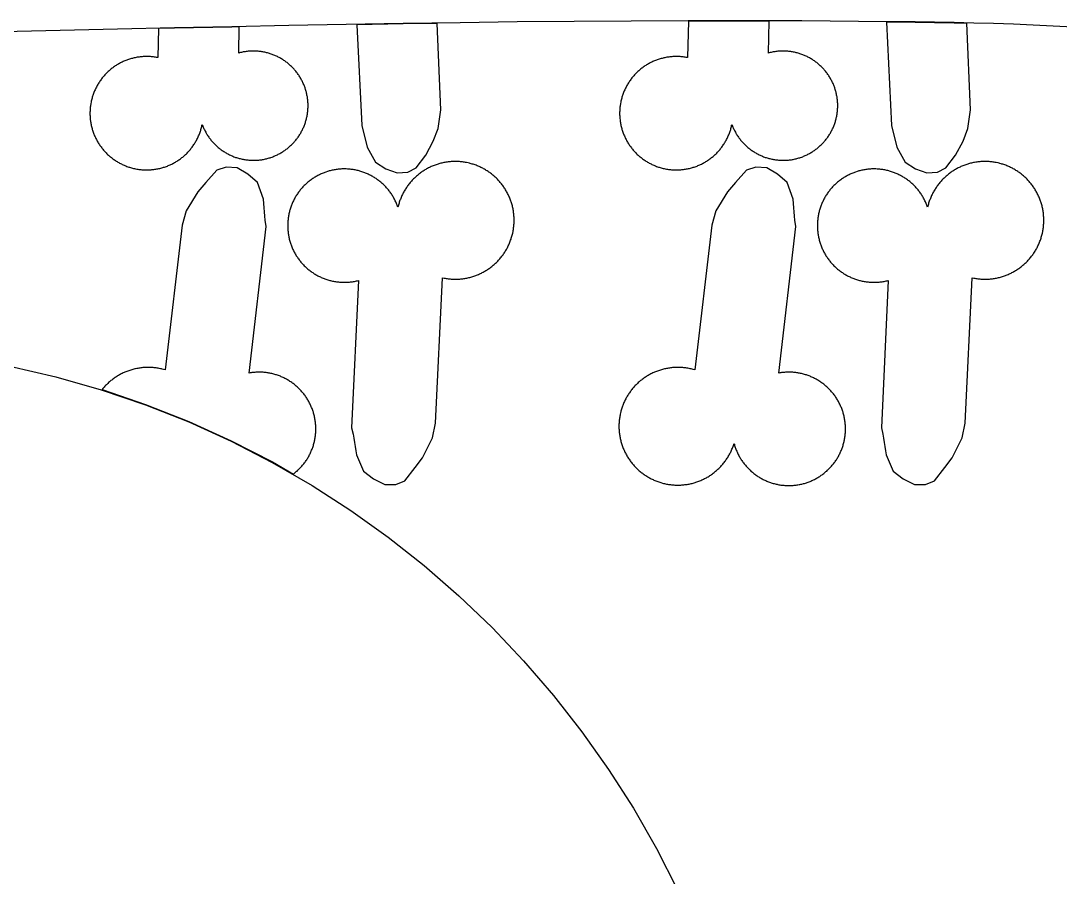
# Model space of a CAD drawing. Extents: x -246 to 246, y -104 to 199.
# Drawn here: x 161.62 to 185.17, y 100.11 to 119.51 of the extents above; entities that cross this region are included whole.
import ezdxf

# ---------------------------------------------------------------- set-up
doc = ezdxf.new("R2010")
doc.units = 0
doc.layers.add('Add_Red', color=1, linetype='Continuous')
doc.layers.add('Outline_Red', color=1, linetype='Continuous')

msp = doc.modelspace()

# ---------------------------------------------------------------- linework, layer by layer
at = {"layer": 'Add_Red'}
for points in [[(170.39, 116.079), (170.579, 116.179), (170.8, 116.46), (170.967, 116.776), (171.075, 117.064), (171.134, 117.488), (171.052, 119.445), (170.283, 119.433), (169.237, 119.416), (169.35, 117.132), (169.47, 116.644), (169.654, 116.306), (169.893, 116.156), (170.147, 116.06), (170.39, 116.079)], [(176.504, 116.128), (176.526, 116.129), (176.549, 116.13), (176.571, 116.132), (176.593, 116.134), (176.616, 116.136), (176.638, 116.139), (176.66, 116.142), (176.682, 116.145), (176.704, 116.149), (176.726, 116.153), (176.748, 116.158), (176.77, 116.163), (176.792, 116.168), (176.813, 116.174), (176.835, 116.18), (176.856, 116.187), (176.878, 116.194), (176.899, 116.201), (176.92, 116.208), (176.941, 116.216), (176.962, 116.225), (176.982, 116.234), (177.003, 116.243), (177.023, 116.252), (177.043, 116.262), (177.063, 116.272), (177.083, 116.283), (177.103, 116.293), (177.122, 116.305), (177.141, 116.316), (177.161, 116.328), (177.179, 116.34), (177.198, 116.353), (177.216, 116.365), (177.234, 116.379), (177.252, 116.392), (177.27, 116.406), (177.287, 116.42), (177.305, 116.434), (177.322, 116.449), (177.338, 116.464), (177.355, 116.479), (177.371, 116.495), (177.387, 116.511), (177.402, 116.527), (177.418, 116.543), (177.433, 116.56), (177.447, 116.577), (177.462, 116.594), (177.476, 116.611), (177.49, 116.629), (177.503, 116.647), (177.516, 116.665), (177.529, 116.683), (177.542, 116.702), (177.554, 116.72), (177.566, 116.739), (177.578, 116.759), (177.589, 116.778), (177.6, 116.798), (177.61, 116.817), (177.621, 116.837), (177.63, 116.858), (177.64, 116.878), (177.649, 116.898), (177.658, 116.919), (177.666, 116.94), (177.674, 116.961), (177.682, 116.982), (177.689, 117.003), (177.696, 117.024), (177.703, 117.046), (177.709, 117.067), (177.715, 117.089), (177.72, 117.11), (177.725, 117.132), (177.73, 117.154), (177.744, 117.119), (177.752, 117.1), (177.76, 117.08), (177.769, 117.06), (177.779, 117.041), (177.788, 117.021), (177.798, 117.002), (177.809, 116.983), (177.819, 116.964), (177.83, 116.946), (177.841, 116.927), (177.853, 116.909), (177.865, 116.891), (177.877, 116.873), (177.89, 116.856), (177.903, 116.838), (177.916, 116.821), (177.929, 116.804), (177.943, 116.788), (177.957, 116.771), (177.971, 116.755), (177.986, 116.739), (178.001, 116.724), (178.016, 116.708), (178.031, 116.693), (178.047, 116.678), (178.063, 116.664), (178.079, 116.649), (178.095, 116.635), (178.112, 116.621), (178.129, 116.608), (178.146, 116.595), (178.163, 116.582), (178.181, 116.57), (178.199, 116.557), (178.217, 116.545), (178.235, 116.534), (178.253, 116.523), (178.272, 116.512), (178.291, 116.501), (178.31, 116.491), (178.329, 116.481), (178.348, 116.471), (178.368, 116.462), (178.387, 116.453), (178.407, 116.444), (178.427, 116.436), (178.447, 116.428), (178.467, 116.42), (178.488, 116.413), (178.508, 116.406), (178.529, 116.4), (178.55, 116.394), (178.57, 116.388), (178.591, 116.383), (178.612, 116.378), (178.633, 116.373), (178.655, 116.369), (178.676, 116.365), (178.697, 116.361), (178.718, 116.358), (178.74, 116.355), (178.761, 116.353), (178.783, 116.351), (178.804, 116.349), (178.826, 116.348), (178.847, 116.347), (178.869, 116.346), (178.891, 116.346), (178.928, 116.346), (178.95, 116.347), (178.971, 116.348), (178.993, 116.35), (179.014, 116.352), (179.036, 116.354), (179.057, 116.357), (179.078, 116.36), (179.1, 116.364), (179.121, 116.367), (179.142, 116.372), (179.163, 116.376), (179.184, 116.381), (179.205, 116.387), (179.226, 116.392), (179.247, 116.398), (179.267, 116.405), (179.288, 116.411), (179.314, 116.42), (179.334, 116.428), (179.354, 116.436), (179.374, 116.444), (179.394, 116.453), (179.413, 116.462), (179.433, 116.471), (179.452, 116.481), (179.471, 116.491), (179.49, 116.501), (179.509, 116.512), (179.528, 116.523), (179.546, 116.534), (179.564, 116.545), (179.582, 116.557), (179.6, 116.57), (179.618, 116.582), (179.635, 116.595), (179.652, 116.608), (179.669, 116.621), (179.686, 116.635), (179.702, 116.649), (179.718, 116.664), (179.734, 116.678), (179.75, 116.693), (179.765, 116.708), (179.78, 116.724), (179.795, 116.739), (179.81, 116.755), (179.824, 116.771), (179.838, 116.788), (179.852, 116.804), (179.865, 116.821), (179.879, 116.838), (179.891, 116.856), (179.904, 116.873), (179.916, 116.891), (179.928, 116.909), (179.94, 116.927), (179.951, 116.946), (179.962, 116.964), (179.973, 116.983), (179.983, 117.002), (179.993, 117.021), (180.002, 117.041), (180.012, 117.06), (180.021, 117.08), (180.029, 117.1), (180.038, 117.119), (180.045, 117.14), (180.053, 117.16), (180.06, 117.18), (180.067, 117.201), (180.074, 117.221), (180.08, 117.242), (180.085, 117.263), (180.091, 117.284), (180.096, 117.305), (180.101, 117.326), (180.105, 117.347), (180.109, 117.368), (180.112, 117.389), (180.116, 117.411), (180.118, 117.432), (180.121, 117.454), (180.123, 117.475), (180.125, 117.497), (180.126, 117.518), (180.127, 117.54), (180.127, 117.561), (180.128, 117.583), (180.127, 117.609), (180.127, 117.63), (180.126, 117.652), (180.124, 117.673), (180.123, 117.695), (180.12, 117.716), (180.118, 117.738), (180.115, 117.759), (180.112, 117.781), (180.108, 117.802), (180.104, 117.823), (180.1, 117.844), (180.095, 117.865), (180.09, 117.886), (180.084, 117.907), (180.079, 117.928), (180.072, 117.949), (180.06, 117.986), (180.053, 118.006), (180.045, 118.026), (180.038, 118.046), (180.029, 118.066), (180.021, 118.086), (180.012, 118.106), (180.002, 118.125), (179.993, 118.144), (179.983, 118.164), (179.973, 118.183), (179.962, 118.201), (179.951, 118.22), (179.94, 118.238), (179.928, 118.257), (179.916, 118.275), (179.904, 118.292), (179.891, 118.31), (179.879, 118.327), (179.865, 118.344), (179.852, 118.361), (179.838, 118.378), (179.824, 118.394), (179.81, 118.411), (179.795, 118.427), (179.78, 118.442), (179.765, 118.458), (179.75, 118.473), (179.734, 118.488), (179.718, 118.502), (179.702, 118.516), (179.686, 118.53), (179.669, 118.544), (179.652, 118.558), (179.635, 118.571), (179.618, 118.584), (179.6, 118.596), (179.582, 118.608), (179.564, 118.62), (179.546, 118.632), (179.528, 118.643), (179.509, 118.654), (179.49, 118.665), (179.471, 118.675), (179.452, 118.685), (179.433, 118.695), (179.413, 118.704), (179.394, 118.713), (179.374, 118.722), (179.354, 118.73), (179.334, 118.738), (179.314, 118.745), (179.293, 118.752), (179.273, 118.759), (179.252, 118.766), (179.232, 118.772), (179.211, 118.778), (179.19, 118.783), (179.169, 118.788), (179.148, 118.793), (179.127, 118.797), (179.105, 118.801), (179.084, 118.805), (179.063, 118.808), (179.041, 118.811), (179.02, 118.813), (178.998, 118.815), (178.977, 118.817), (178.955, 118.818), (178.934, 118.819), (178.912, 118.82), (178.891, 118.82), (178.855, 118.819), (178.833, 118.819), (178.812, 118.817), (178.79, 118.816), (178.769, 118.814), (178.747, 118.812), (178.726, 118.809), (178.704, 118.806), (178.683, 118.802), (178.662, 118.799), (178.641, 118.794), (178.619, 118.79), (178.598, 118.785), (178.578, 118.78), (178.557, 118.774), (178.573, 119.494), (178.025, 119.495), (176.744, 119.494), (176.724, 118.671), (176.695, 118.677), (176.673, 118.68), (176.651, 118.684), (176.629, 118.687), (176.606, 118.689), (176.584, 118.691), (176.562, 118.693), (176.539, 118.695), (176.517, 118.696), (176.494, 118.696), (176.472, 118.696), (176.436, 118.696), (176.414, 118.695), (176.391, 118.694), (176.369, 118.692), (176.347, 118.69), (176.324, 118.688), (176.302, 118.685), (176.28, 118.682), (176.258, 118.678), (176.236, 118.674), (176.214, 118.67), (176.192, 118.665), (176.17, 118.66), (176.148, 118.655), (176.127, 118.649), (176.105, 118.643), (176.084, 118.636), (176.062, 118.629), (176.041, 118.622), (176.02, 118.614), (175.999, 118.606), (175.979, 118.598), (175.958, 118.589), (175.937, 118.58), (175.917, 118.57), (175.897, 118.56), (175.877, 118.55), (175.857, 118.54), (175.838, 118.529), (175.818, 118.517), (175.799, 118.506), (175.78, 118.494), (175.761, 118.482), (175.743, 118.469), (175.724, 118.456), (175.706, 118.443), (175.688, 118.43), (175.671, 118.416), (175.653, 118.402), (175.636, 118.387), (175.619, 118.372), (175.603, 118.357), (175.586, 118.342), (175.57, 118.326), (175.554, 118.311), (175.539, 118.294), (175.524, 118.278), (175.509, 118.261), (175.494, 118.244), (175.48, 118.227), (175.466, 118.21), (175.452, 118.192), (175.438, 118.174), (175.425, 118.156), (175.412, 118.138), (175.4, 118.119), (175.388, 118.1), (175.376, 118.081), (175.364, 118.062), (175.353, 118.043), (175.342, 118.023), (175.332, 118.003), (175.322, 117.983), (175.312, 117.963), (175.302, 117.943), (175.293, 117.922), (175.285, 117.901), (175.276, 117.881), (175.268, 117.86), (175.261, 117.839), (175.253, 117.817), (175.247, 117.796), (175.24, 117.775), (175.234, 117.753), (175.228, 117.731), (175.223, 117.71), (175.218, 117.688), (175.213, 117.666), (175.207, 117.635), (175.204, 117.613), (175.2, 117.591), (175.197, 117.569), (175.195, 117.546), (175.193, 117.524), (175.191, 117.502), (175.19, 117.479), (175.189, 117.457), (175.188, 117.434), (175.188, 117.412), (175.188, 117.378), (175.189, 117.356), (175.19, 117.333), (175.192, 117.311), (175.194, 117.289), (175.196, 117.266), (175.199, 117.244), (175.202, 117.222), (175.205, 117.2), (175.209, 117.178), (175.214, 117.156), (175.218, 117.134), (175.223, 117.112), (175.229, 117.09), (175.235, 117.069), (175.241, 117.047), (175.247, 117.026), (175.254, 117.004), (175.261, 116.983), (175.269, 116.962), (175.277, 116.941), (175.286, 116.92), (175.294, 116.9), (175.303, 116.879), (175.313, 116.859), (175.323, 116.839), (175.333, 116.819), (175.343, 116.799), (175.354, 116.779), (175.366, 116.76), (175.377, 116.741), (175.389, 116.722), (175.401, 116.703), (175.414, 116.684), (175.427, 116.666), (175.44, 116.648), (175.453, 116.63), (175.467, 116.612), (175.481, 116.595), (175.496, 116.578), (175.51, 116.561), (175.525, 116.544), (175.541, 116.528), (175.556, 116.512), (175.572, 116.496), (175.588, 116.48), (175.605, 116.465), (175.621, 116.45), (175.638, 116.435), (175.655, 116.421), (175.673, 116.407), (175.69, 116.393), (175.708, 116.38), (175.726, 116.366), (175.745, 116.354), (175.763, 116.341), (175.782, 116.329), (175.801, 116.317), (175.82, 116.305), (175.84, 116.294), (175.859, 116.283), (175.879, 116.273), (175.899, 116.263), (175.919, 116.253), (175.94, 116.243), (175.96, 116.234), (175.981, 116.225), (176.002, 116.217), (176.022, 116.209), (176.043, 116.201), (176.065, 116.194), (176.086, 116.187), (176.107, 116.181), (176.129, 116.174), (176.151, 116.169), (176.172, 116.163), (176.194, 116.158), (176.216, 116.154), (176.249, 116.147), (176.271, 116.144), (176.293, 116.14), (176.316, 116.137), (176.338, 116.135), (176.36, 116.133), (176.382, 116.131), (176.405, 116.13), (176.427, 116.129), (176.45, 116.128), (176.472, 116.128), (176.504, 116.128)], [(182.389, 116.079), (182.578, 116.179), (182.799, 116.46), (182.966, 116.776), (183.074, 117.064), (183.133, 117.488), (183.05, 119.448), (182.764, 119.454), (182.32, 119.462), (181.879, 119.468), (181.233, 119.475), (181.349, 117.132), (181.469, 116.644), (181.653, 116.306), (181.892, 116.156), (182.146, 116.06), (182.389, 116.079)], [(164.505, 116.128), (164.527, 116.129), (164.55, 116.13), (164.572, 116.132), (164.594, 116.134), (164.617, 116.136), (164.639, 116.139), (164.661, 116.142), (164.683, 116.145), (164.705, 116.149), (164.727, 116.153), (164.749, 116.158), (164.771, 116.163), (164.793, 116.168), (164.815, 116.174), (164.836, 116.18), (164.858, 116.187), (164.879, 116.194), (164.9, 116.201), (164.921, 116.208), (164.942, 116.216), (164.963, 116.225), (164.983, 116.234), (165.004, 116.243), (165.024, 116.252), (165.044, 116.262), (165.064, 116.272), (165.084, 116.283), (165.104, 116.293), (165.123, 116.305), (165.143, 116.316), (165.162, 116.328), (165.18, 116.34), (165.199, 116.353), (165.217, 116.365), (165.236, 116.379), (165.253, 116.392), (165.271, 116.406), (165.289, 116.42), (165.306, 116.434), (165.323, 116.449), (165.339, 116.464), (165.356, 116.479), (165.372, 116.495), (165.388, 116.511), (165.403, 116.527), (165.419, 116.543), (165.434, 116.56), (165.448, 116.577), (165.463, 116.594), (165.477, 116.611), (165.491, 116.629), (165.504, 116.647), (165.518, 116.665), (165.53, 116.683), (165.543, 116.702), (165.555, 116.72), (165.567, 116.739), (165.579, 116.759), (165.59, 116.778), (165.601, 116.798), (165.611, 116.817), (165.622, 116.837), (165.631, 116.858), (165.641, 116.878), (165.65, 116.898), (165.659, 116.919), (165.667, 116.94), (165.675, 116.961), (165.683, 116.982), (165.69, 117.003), (165.697, 117.024), (165.704, 117.046), (165.71, 117.067), (165.716, 117.089), (165.721, 117.11), (165.726, 117.132), (165.731, 117.154), (165.745, 117.119), (165.753, 117.1), (165.762, 117.08), (165.77, 117.06), (165.78, 117.041), (165.789, 117.021), (165.799, 117.002), (165.81, 116.983), (165.82, 116.964), (165.831, 116.946), (165.843, 116.927), (165.854, 116.909), (165.866, 116.891), (165.878, 116.873), (165.891, 116.856), (165.904, 116.838), (165.917, 116.821), (165.93, 116.804), (165.944, 116.788), (165.958, 116.771), (165.972, 116.755), (165.987, 116.739), (166.002, 116.724), (166.017, 116.708), (166.032, 116.693), (166.048, 116.678), (166.064, 116.664), (166.08, 116.649), (166.096, 116.635), (166.113, 116.621), (166.13, 116.608), (166.147, 116.595), (166.164, 116.582), (166.182, 116.57), (166.2, 116.557), (166.218, 116.545), (166.236, 116.534), (166.254, 116.523), (166.273, 116.512), (166.292, 116.501), (166.311, 116.491), (166.33, 116.481), (166.349, 116.471), (166.369, 116.462), (166.388, 116.453), (166.408, 116.444), (166.428, 116.436), (166.448, 116.428), (166.469, 116.42), (166.489, 116.413), (166.509, 116.406), (166.53, 116.4), (166.551, 116.394), (166.571, 116.388), (166.592, 116.383), (166.613, 116.378), (166.634, 116.373), (166.656, 116.369), (166.677, 116.365), (166.698, 116.361), (166.719, 116.358), (166.741, 116.355), (166.762, 116.353), (166.784, 116.351), (166.805, 116.349), (166.827, 116.348), (166.848, 116.347), (166.87, 116.346), (166.892, 116.346), (166.929, 116.346), (166.951, 116.347), (166.972, 116.348), (166.994, 116.35), (167.015, 116.352), (167.037, 116.354), (167.058, 116.357), (167.079, 116.36), (167.101, 116.364), (167.122, 116.367), (167.143, 116.372), (167.164, 116.376), (167.185, 116.381), (167.206, 116.387), (167.227, 116.392), (167.248, 116.398), (167.268, 116.405), (167.289, 116.411), (167.315, 116.42), (167.335, 116.428), (167.355, 116.436), (167.375, 116.444), (167.395, 116.453), (167.414, 116.462), (167.434, 116.471), (167.453, 116.481), (167.472, 116.491), (167.491, 116.501), (167.51, 116.512), (167.529, 116.523), (167.547, 116.534), (167.565, 116.545), (167.583, 116.557), (167.601, 116.57), (167.619, 116.582), (167.636, 116.595), (167.653, 116.608), (167.67, 116.621), (167.687, 116.635), (167.703, 116.649), (167.719, 116.664), (167.735, 116.678), (167.751, 116.693), (167.766, 116.708), (167.781, 116.724), (167.796, 116.739), (167.811, 116.755), (167.825, 116.771), (167.839, 116.788), (167.853, 116.804), (167.866, 116.821), (167.88, 116.838), (167.892, 116.856), (167.905, 116.873), (167.917, 116.891), (167.929, 116.909), (167.941, 116.927), (167.952, 116.946), (167.963, 116.964), (167.974, 116.983), (167.984, 117.002), (167.994, 117.021), (168.003, 117.041), (168.013, 117.06), (168.022, 117.08), (168.03, 117.1), (168.039, 117.119), (168.047, 117.14), (168.054, 117.16), (168.061, 117.18), (168.068, 117.201), (168.075, 117.221), (168.081, 117.242), (168.087, 117.263), (168.092, 117.284), (168.097, 117.305), (168.102, 117.326), (168.106, 117.347), (168.11, 117.368), (168.113, 117.389), (168.117, 117.411), (168.119, 117.432), (168.122, 117.454), (168.124, 117.475), (168.126, 117.497), (168.127, 117.518), (168.128, 117.54), (168.128, 117.561), (168.129, 117.583), (168.128, 117.609), (168.128, 117.63), (168.127, 117.652), (168.125, 117.673), (168.124, 117.695), (168.121, 117.716), (168.119, 117.738), (168.116, 117.759), (168.113, 117.781), (168.109, 117.802), (168.105, 117.823), (168.101, 117.844), (168.096, 117.865), (168.091, 117.886), (168.085, 117.907), (168.08, 117.928), (168.073, 117.949), (168.061, 117.986), (168.054, 118.006), (168.047, 118.026), (168.039, 118.046), (168.03, 118.066), (168.022, 118.086), (168.013, 118.106), (168.003, 118.125), (167.994, 118.144), (167.984, 118.164), (167.974, 118.183), (167.963, 118.201), (167.952, 118.22), (167.941, 118.238), (167.929, 118.257), (167.917, 118.275), (167.905, 118.292), (167.892, 118.31), (167.88, 118.327), (167.866, 118.344), (167.853, 118.361), (167.839, 118.378), (167.825, 118.394), (167.811, 118.411), (167.796, 118.427), (167.781, 118.442), (167.766, 118.458), (167.751, 118.473), (167.735, 118.488), (167.719, 118.502), (167.703, 118.516), (167.687, 118.53), (167.67, 118.544), (167.653, 118.558), (167.636, 118.571), (167.619, 118.584), (167.601, 118.596), (167.583, 118.608), (167.565, 118.62), (167.547, 118.632), (167.529, 118.643), (167.51, 118.654), (167.491, 118.665), (167.472, 118.675), (167.453, 118.685), (167.434, 118.695), (167.414, 118.704), (167.395, 118.713), (167.375, 118.722), (167.355, 118.73), (167.335, 118.738), (167.315, 118.745), (167.294, 118.752), (167.274, 118.759), (167.253, 118.766), (167.233, 118.772), (167.212, 118.778), (167.191, 118.783), (167.17, 118.788), (167.149, 118.793), (167.128, 118.797), (167.106, 118.801), (167.085, 118.805), (167.064, 118.808), (167.042, 118.811), (167.021, 118.813), (166.999, 118.815), (166.978, 118.817), (166.956, 118.818), (166.935, 118.819), (166.913, 118.82), (166.892, 118.82), (166.856, 118.819), (166.834, 118.819), (166.813, 118.817), (166.791, 118.816), (166.77, 118.814), (166.748, 118.812), (166.727, 118.809), (166.705, 118.806), (166.684, 118.802), (166.663, 118.799), (166.642, 118.794), (166.621, 118.79), (166.6, 118.785), (166.579, 118.78), (166.558, 118.774), (166.571, 119.366), (166.4, 119.362), (165.105, 119.335), (164.741, 119.327), (164.725, 118.671), (164.696, 118.677), (164.674, 118.68), (164.652, 118.684), (164.63, 118.687), (164.607, 118.689), (164.585, 118.691), (164.563, 118.693), (164.54, 118.695), (164.518, 118.696), (164.495, 118.696), (164.473, 118.696), (164.437, 118.696), (164.415, 118.695), (164.392, 118.694), (164.37, 118.692), (164.348, 118.69), (164.325, 118.688), (164.303, 118.685), (164.281, 118.682), (164.259, 118.678), (164.237, 118.674), (164.215, 118.67), (164.193, 118.665), (164.171, 118.66), (164.149, 118.655), (164.128, 118.649), (164.106, 118.643), (164.085, 118.636), (164.063, 118.629), (164.042, 118.622), (164.021, 118.614), (164, 118.606), (163.98, 118.598), (163.959, 118.589), (163.938, 118.58), (163.918, 118.57), (163.898, 118.56), (163.878, 118.55), (163.858, 118.54), (163.839, 118.529), (163.819, 118.517), (163.8, 118.506), (163.781, 118.494), (163.762, 118.482), (163.744, 118.469), (163.725, 118.456), (163.707, 118.443), (163.69, 118.43), (163.672, 118.416), (163.654, 118.402), (163.637, 118.387), (163.62, 118.372), (163.604, 118.357), (163.587, 118.342), (163.571, 118.326), (163.556, 118.311), (163.54, 118.294), (163.525, 118.278), (163.51, 118.261), (163.495, 118.244), (163.481, 118.227), (163.467, 118.21), (163.453, 118.192), (163.439, 118.174), (163.426, 118.156), (163.413, 118.138), (163.401, 118.119), (163.389, 118.1), (163.377, 118.081), (163.365, 118.062), (163.354, 118.043), (163.343, 118.023), (163.333, 118.003), (163.323, 117.983), (163.313, 117.963), (163.304, 117.943), (163.294, 117.922), (163.286, 117.901), (163.277, 117.881), (163.269, 117.86), (163.262, 117.839), (163.254, 117.817), (163.248, 117.796), (163.241, 117.775), (163.235, 117.753), (163.229, 117.731), (163.224, 117.71), (163.219, 117.688), (163.214, 117.666), (163.208, 117.635), (163.205, 117.613), (163.201, 117.591), (163.198, 117.569), (163.196, 117.546), (163.194, 117.524), (163.192, 117.502), (163.191, 117.479), (163.19, 117.457), (163.189, 117.434), (163.189, 117.412), (163.189, 117.378), (163.19, 117.356), (163.191, 117.333), (163.193, 117.311), (163.195, 117.289), (163.197, 117.266), (163.2, 117.244), (163.203, 117.222), (163.206, 117.2), (163.21, 117.178), (163.215, 117.156), (163.219, 117.134), (163.224, 117.112), (163.23, 117.09), (163.236, 117.069), (163.242, 117.047), (163.248, 117.026), (163.255, 117.004), (163.263, 116.983), (163.27, 116.962), (163.278, 116.941), (163.287, 116.92), (163.295, 116.9), (163.305, 116.879), (163.314, 116.859), (163.324, 116.839), (163.334, 116.819), (163.345, 116.799), (163.355, 116.779), (163.367, 116.76), (163.378, 116.741), (163.39, 116.722), (163.402, 116.703), (163.415, 116.684), (163.428, 116.666), (163.441, 116.648), (163.454, 116.63), (163.468, 116.612), (163.482, 116.595), (163.497, 116.578), (163.511, 116.561), (163.526, 116.544), (163.542, 116.528), (163.557, 116.512), (163.573, 116.496), (163.589, 116.48), (163.606, 116.465), (163.622, 116.45), (163.639, 116.435), (163.656, 116.421), (163.674, 116.407), (163.691, 116.393), (163.709, 116.38), (163.727, 116.366), (163.746, 116.354), (163.764, 116.341), (163.783, 116.329), (163.802, 116.317), (163.821, 116.305), (163.841, 116.294), (163.86, 116.283), (163.88, 116.273), (163.9, 116.263), (163.92, 116.253), (163.941, 116.243), (163.961, 116.234), (163.982, 116.225), (164.003, 116.217), (164.023, 116.209), (164.045, 116.201), (164.066, 116.194), (164.087, 116.187), (164.108, 116.181), (164.13, 116.174), (164.152, 116.169), (164.173, 116.163), (164.195, 116.158), (164.217, 116.154), (164.25, 116.147), (164.272, 116.144), (164.294, 116.14), (164.317, 116.137), (164.339, 116.135), (164.361, 116.133), (164.383, 116.131), (164.406, 116.13), (164.428, 116.129), (164.451, 116.128), (164.473, 116.128), (164.505, 116.128)], [(167.812, 109.252), (167.829, 109.266), (167.846, 109.28), (167.863, 109.295), (167.88, 109.309), (167.897, 109.325), (167.913, 109.34), (167.929, 109.356), (167.945, 109.372), (167.96, 109.388), (167.975, 109.404), (167.99, 109.421), (168.005, 109.438), (168.019, 109.456), (168.033, 109.473), (168.046, 109.491), (168.06, 109.509), (168.073, 109.527), (168.085, 109.546), (168.098, 109.564), (168.11, 109.583), (168.122, 109.602), (168.133, 109.622), (168.144, 109.641), (168.155, 109.661), (168.165, 109.681), (168.175, 109.701), (168.185, 109.721), (168.194, 109.741), (168.203, 109.762), (168.211, 109.782), (168.22, 109.803), (168.227, 109.824), (168.235, 109.845), (168.242, 109.867), (168.249, 109.888), (168.255, 109.91), (168.261, 109.931), (168.267, 109.953), (168.272, 109.975), (168.277, 109.996), (168.281, 110.018), (168.285, 110.04), (168.289, 110.063), (168.292, 110.085), (168.295, 110.107), (168.298, 110.129), (168.3, 110.151), (168.302, 110.174), (168.303, 110.196), (168.304, 110.219), (168.305, 110.241), (168.305, 110.263), (168.304, 110.304), (168.303, 110.326), (168.302, 110.348), (168.3, 110.371), (168.298, 110.393), (168.296, 110.415), (168.293, 110.438), (168.29, 110.46), (168.286, 110.482), (168.282, 110.504), (168.278, 110.526), (168.272, 110.552), (168.267, 110.574), (168.261, 110.596), (168.255, 110.617), (168.249, 110.639), (168.242, 110.66), (168.235, 110.681), (168.227, 110.702), (168.22, 110.723), (168.211, 110.744), (168.203, 110.765), (168.194, 110.785), (168.185, 110.806), (168.175, 110.826), (168.165, 110.846), (168.155, 110.866), (168.144, 110.886), (168.133, 110.905), (168.122, 110.924), (168.11, 110.944), (168.098, 110.962), (168.085, 110.981), (168.073, 111), (168.06, 111.018), (168.046, 111.036), (168.033, 111.054), (168.019, 111.071), (168.005, 111.088), (167.99, 111.105), (167.975, 111.122), (167.96, 111.139), (167.945, 111.155), (167.929, 111.171), (167.913, 111.187), (167.897, 111.202), (167.88, 111.217), (167.863, 111.232), (167.846, 111.247), (167.829, 111.261), (167.812, 111.275), (167.794, 111.289), (167.776, 111.302), (167.758, 111.315), (167.739, 111.328), (167.72, 111.34), (167.701, 111.352), (167.682, 111.364), (167.663, 111.375), (167.644, 111.386), (167.624, 111.397), (167.604, 111.407), (167.584, 111.417), (167.564, 111.427), (167.543, 111.436), (167.523, 111.445), (167.502, 111.454), (167.481, 111.462), (167.46, 111.47), (167.439, 111.477), (167.418, 111.484), (167.397, 111.491), (167.375, 111.497), (167.353, 111.503), (167.332, 111.509), (167.31, 111.514), (167.288, 111.519), (167.266, 111.523), (167.244, 111.527), (167.222, 111.531), (167.2, 111.534), (167.178, 111.537), (167.155, 111.54), (167.133, 111.542), (167.111, 111.544), (167.088, 111.545), (167.066, 111.546), (167.044, 111.547), (167.021, 111.547), (166.993, 111.547), (166.971, 111.546), (166.948, 111.545), (166.926, 111.543), (166.904, 111.542), (166.881, 111.539), (166.859, 111.537), (166.837, 111.534), (166.815, 111.53), (166.793, 111.526), (167.182, 114.845), (167.161, 114.987), (167.15, 115.082), (167.14, 115.177), (167.132, 115.273), (167.125, 115.368), (167.12, 115.464), (166.987, 115.841), (166.767, 116.033), (166.523, 116.173), (166.272, 116.194), (166.062, 116.123), (165.811, 115.844), (165.631, 115.632), (165.369, 115.198), (165.278, 114.875), (164.889, 111.599), (164.851, 111.61), (164.828, 111.616), (164.806, 111.621), (164.783, 111.626), (164.76, 111.631), (164.737, 111.635), (164.714, 111.639), (164.691, 111.643), (164.668, 111.646), (164.645, 111.648), (164.622, 111.65), (164.599, 111.652), (164.576, 111.654), (164.553, 111.655), (164.529, 111.655), (164.506, 111.656), (164.478, 111.655), (164.455, 111.655), (164.432, 111.653), (164.408, 111.652), (164.385, 111.65), (164.362, 111.648), (164.339, 111.645), (164.316, 111.642), (164.293, 111.638), (164.27, 111.634), (164.247, 111.63), (164.224, 111.625), (164.202, 111.62), (164.179, 111.615), (164.157, 111.609), (164.134, 111.603), (164.112, 111.596), (164.09, 111.589), (164.068, 111.581), (164.046, 111.574), (164.024, 111.565), (164.002, 111.557), (163.981, 111.548), (163.96, 111.538), (163.939, 111.529), (163.918, 111.519), (163.897, 111.508), (163.876, 111.497), (163.856, 111.486), (163.836, 111.475), (163.816, 111.463), (163.796, 111.451), (163.776, 111.438), (163.757, 111.425), (163.738, 111.412), (163.719, 111.398), (163.7, 111.384), (163.682, 111.37), (163.664, 111.356), (163.646, 111.341), (163.628, 111.326), (163.611, 111.31), (163.594, 111.294), (163.577, 111.278), (163.56, 111.262), (163.544, 111.245), (163.528, 111.228), (163.513, 111.211), (163.497, 111.194), (163.482, 111.176), (163.467, 111.158), (163.464, 111.153), (164.449, 110.819), (165.431, 110.429), (166.389, 109.994), (167.321, 109.514), (167.796, 109.24), (167.812, 109.252)], [(170.325, 109.09), (170.555, 109.386), (170.72, 109.61), (170.95, 110.062), (171.018, 110.39), (171.173, 113.686), (171.21, 113.678), (171.233, 113.674), (171.256, 113.67), (171.279, 113.666), (171.302, 113.663), (171.325, 113.661), (171.348, 113.658), (171.372, 113.657), (171.395, 113.655), (171.418, 113.654), (171.441, 113.654), (171.465, 113.653), (171.494, 113.654), (171.518, 113.654), (171.541, 113.656), (171.564, 113.657), (171.587, 113.659), (171.61, 113.661), (171.633, 113.664), (171.657, 113.667), (171.68, 113.671), (171.702, 113.675), (171.725, 113.679), (171.748, 113.684), (171.771, 113.689), (171.793, 113.695), (171.816, 113.7), (171.838, 113.707), (171.86, 113.714), (171.883, 113.721), (171.905, 113.728), (171.927, 113.736), (171.948, 113.744), (171.97, 113.753), (171.991, 113.762), (172.013, 113.771), (172.034, 113.781), (172.055, 113.791), (172.075, 113.802), (172.096, 113.812), (172.116, 113.824), (172.137, 113.835), (172.157, 113.847), (172.176, 113.859), (172.196, 113.872), (172.215, 113.885), (172.234, 113.898), (172.253, 113.912), (172.272, 113.926), (172.29, 113.94), (172.308, 113.954), (172.326, 113.969), (172.344, 113.985), (172.361, 114), (172.378, 114.016), (172.395, 114.032), (172.412, 114.048), (172.428, 114.065), (172.444, 114.082), (172.459, 114.099), (172.475, 114.117), (172.49, 114.134), (172.504, 114.152), (172.519, 114.171), (172.533, 114.189), (172.547, 114.208), (172.56, 114.227), (172.573, 114.246), (172.586, 114.266), (172.598, 114.285), (172.61, 114.305), (172.622, 114.325), (172.633, 114.346), (172.644, 114.366), (172.655, 114.387), (172.665, 114.408), (172.675, 114.429), (172.685, 114.45), (172.694, 114.471), (172.703, 114.493), (172.711, 114.515), (172.719, 114.536), (172.727, 114.558), (172.734, 114.58), (172.741, 114.603), (172.747, 114.625), (172.754, 114.647), (172.759, 114.67), (172.765, 114.693), (172.773, 114.732), (172.777, 114.755), (172.781, 114.778), (172.784, 114.801), (172.787, 114.824), (172.79, 114.847), (172.792, 114.87), (172.794, 114.893), (172.795, 114.916), (172.796, 114.94), (172.797, 114.963), (172.797, 114.986), (172.797, 115.014), (172.796, 115.037), (172.795, 115.06), (172.794, 115.083), (172.792, 115.107), (172.789, 115.13), (172.787, 115.153), (172.784, 115.176), (172.78, 115.199), (172.776, 115.222), (172.772, 115.245), (172.767, 115.267), (172.762, 115.29), (172.757, 115.313), (172.751, 115.335), (172.744, 115.358), (172.738, 115.38), (172.731, 115.402), (172.723, 115.424), (172.715, 115.446), (172.707, 115.468), (172.699, 115.489), (172.69, 115.511), (172.68, 115.532), (172.671, 115.553), (172.66, 115.574), (172.65, 115.595), (172.639, 115.616), (172.628, 115.636), (172.617, 115.656), (172.605, 115.676), (172.592, 115.696), (172.58, 115.716), (172.567, 115.735), (172.554, 115.754), (172.54, 115.773), (172.526, 115.792), (172.512, 115.81), (172.497, 115.828), (172.483, 115.846), (172.467, 115.864), (172.452, 115.881), (172.436, 115.898), (172.42, 115.915), (172.404, 115.931), (172.387, 115.948), (172.37, 115.964), (172.353, 115.979), (172.336, 115.995), (172.318, 116.01), (172.3, 116.024), (172.282, 116.039), (172.263, 116.053), (172.244, 116.067), (172.225, 116.08), (172.206, 116.093), (172.187, 116.106), (172.167, 116.118), (172.147, 116.131), (172.127, 116.142), (172.107, 116.154), (172.086, 116.165), (172.066, 116.175), (172.045, 116.186), (172.024, 116.196), (172.003, 116.205), (171.981, 116.214), (171.96, 116.223), (171.938, 116.232), (171.916, 116.24), (171.894, 116.247), (171.872, 116.255), (171.85, 116.262), (171.828, 116.268), (171.805, 116.274), (171.783, 116.28), (171.76, 116.285), (171.719, 116.294), (171.696, 116.298), (171.673, 116.302), (171.65, 116.306), (171.627, 116.309), (171.604, 116.311), (171.581, 116.314), (171.558, 116.315), (171.534, 116.317), (171.511, 116.318), (171.488, 116.318), (171.465, 116.319), (171.439, 116.318), (171.416, 116.318), (171.393, 116.317), (171.369, 116.315), (171.346, 116.313), (171.323, 116.311), (171.3, 116.308), (171.277, 116.305), (171.254, 116.302), (171.231, 116.298), (171.208, 116.294), (171.185, 116.289), (171.163, 116.284), (171.14, 116.278), (171.117, 116.273), (171.095, 116.266), (171.073, 116.26), (171.051, 116.253), (171.029, 116.245), (171.007, 116.237), (170.985, 116.229), (170.963, 116.221), (170.942, 116.212), (170.92, 116.202), (170.899, 116.193), (170.878, 116.183), (170.858, 116.172), (170.837, 116.162), (170.816, 116.15), (170.796, 116.139), (170.776, 116.127), (170.756, 116.115), (170.737, 116.102), (170.717, 116.09), (170.698, 116.076), (170.679, 116.063), (170.661, 116.049), (170.642, 116.035), (170.624, 116.02), (170.606, 116.005), (170.589, 115.99), (170.571, 115.975), (170.554, 115.959), (170.537, 115.943), (170.521, 115.927), (170.504, 115.91), (170.488, 115.893), (170.473, 115.876), (170.457, 115.859), (170.442, 115.841), (170.427, 115.823), (170.413, 115.805), (170.399, 115.786), (170.385, 115.767), (170.372, 115.748), (170.358, 115.729), (170.346, 115.71), (170.333, 115.69), (170.321, 115.67), (170.309, 115.65), (170.298, 115.63), (170.287, 115.61), (170.276, 115.589), (170.266, 115.568), (170.256, 115.547), (170.246, 115.526), (170.237, 115.505), (170.228, 115.483), (170.22, 115.461), (170.212, 115.44), (170.204, 115.418), (170.196, 115.396), (170.19, 115.373), (170.183, 115.351), (170.177, 115.329), (170.171, 115.306), (170.166, 115.284), (170.158, 115.306), (170.15, 115.327), (170.142, 115.347), (170.133, 115.368), (170.124, 115.389), (170.115, 115.409), (170.105, 115.429), (170.095, 115.449), (170.085, 115.469), (170.074, 115.489), (170.063, 115.508), (170.052, 115.528), (170.04, 115.547), (170.028, 115.566), (170.016, 115.584), (170.003, 115.603), (169.99, 115.621), (169.977, 115.639), (169.963, 115.657), (169.949, 115.674), (169.935, 115.692), (169.92, 115.709), (169.905, 115.725), (169.89, 115.742), (169.875, 115.758), (169.859, 115.774), (169.843, 115.79), (169.827, 115.805), (169.81, 115.82), (169.794, 115.835), (169.777, 115.85), (169.759, 115.864), (169.742, 115.878), (169.724, 115.892), (169.706, 115.905), (169.688, 115.918), (169.669, 115.931), (169.651, 115.943), (169.632, 115.955), (169.613, 115.967), (169.593, 115.978), (169.574, 115.989), (169.554, 116), (169.534, 116.01), (169.514, 116.02), (169.494, 116.03), (169.474, 116.039), (169.453, 116.048), (169.432, 116.057), (169.412, 116.065), (169.391, 116.073), (169.369, 116.08), (169.348, 116.087), (169.327, 116.094), (169.305, 116.1), (169.284, 116.106), (169.262, 116.112), (169.24, 116.117), (169.218, 116.122), (169.196, 116.127), (169.174, 116.131), (169.152, 116.134), (169.13, 116.138), (169.108, 116.141), (169.086, 116.143), (169.063, 116.145), (169.041, 116.147), (169.019, 116.148), (168.996, 116.149), (168.974, 116.15), (168.952, 116.15), (168.92, 116.15), (168.897, 116.149), (168.875, 116.148), (168.853, 116.146), (168.83, 116.144), (168.808, 116.142), (168.786, 116.139), (168.764, 116.136), (168.742, 116.133), (168.719, 116.129), (168.697, 116.125), (168.676, 116.12), (168.654, 116.115), (168.632, 116.11), (168.61, 116.104), (168.589, 116.098), (168.567, 116.091), (168.534, 116.08), (168.512, 116.073), (168.491, 116.065), (168.471, 116.057), (168.45, 116.048), (168.429, 116.039), (168.409, 116.03), (168.389, 116.02), (168.369, 116.01), (168.349, 116), (168.329, 115.989), (168.31, 115.978), (168.29, 115.967), (168.271, 115.955), (168.252, 115.943), (168.234, 115.931), (168.215, 115.918), (168.197, 115.905), (168.179, 115.892), (168.161, 115.878), (168.144, 115.864), (168.126, 115.85), (168.109, 115.835), (168.093, 115.82), (168.076, 115.805), (168.06, 115.79), (168.044, 115.774), (168.028, 115.758), (168.013, 115.742), (167.998, 115.725), (167.983, 115.709), (167.968, 115.692), (167.954, 115.674), (167.94, 115.657), (167.926, 115.639), (167.913, 115.621), (167.9, 115.603), (167.887, 115.584), (167.875, 115.566), (167.863, 115.547), (167.851, 115.528), (167.84, 115.508), (167.829, 115.489), (167.818, 115.469), (167.808, 115.449), (167.798, 115.429), (167.788, 115.409), (167.779, 115.389), (167.77, 115.368), (167.761, 115.347), (167.753, 115.327), (167.745, 115.306), (167.738, 115.284), (167.731, 115.263), (167.724, 115.242), (167.718, 115.22), (167.712, 115.199), (167.706, 115.177), (167.701, 115.155), (167.696, 115.133), (167.691, 115.111), (167.687, 115.089), (167.684, 115.067), (167.68, 115.045), (167.677, 115.023), (167.675, 115.001), (167.673, 114.978), (167.671, 114.956), (167.67, 114.934), (167.669, 114.911), (167.668, 114.889), (167.668, 114.867), (167.669, 114.824), (167.669, 114.802), (167.671, 114.78), (167.673, 114.757), (167.675, 114.735), (167.677, 114.713), (167.68, 114.691), (167.683, 114.668), (167.687, 114.646), (167.691, 114.624), (167.695, 114.602), (167.7, 114.58), (167.705, 114.559), (167.711, 114.537), (167.717, 114.515), (167.724, 114.491), (167.731, 114.47), (167.738, 114.449), (167.745, 114.428), (167.753, 114.407), (167.761, 114.386), (167.77, 114.365), (167.779, 114.344), (167.788, 114.324), (167.798, 114.304), (167.808, 114.284), (167.818, 114.264), (167.829, 114.244), (167.84, 114.225), (167.851, 114.205), (167.863, 114.186), (167.875, 114.167), (167.887, 114.149), (167.9, 114.13), (167.913, 114.112), (167.926, 114.094), (167.94, 114.076), (167.954, 114.059), (167.968, 114.041), (167.983, 114.024), (167.998, 114.008), (168.013, 113.991), (168.028, 113.975), (168.044, 113.959), (168.06, 113.943), (168.076, 113.928), (168.093, 113.913), (168.109, 113.898), (168.126, 113.883), (168.144, 113.869), (168.161, 113.855), (168.179, 113.841), (168.197, 113.828), (168.215, 113.815), (168.234, 113.802), (168.252, 113.79), (168.271, 113.778), (168.29, 113.766), (168.31, 113.755), (168.329, 113.744), (168.349, 113.733), (168.369, 113.723), (168.389, 113.713), (168.409, 113.703), (168.429, 113.694), (168.45, 113.685), (168.471, 113.676), (168.491, 113.668), (168.512, 113.66), (168.534, 113.653), (168.555, 113.646), (168.576, 113.639), (168.598, 113.633), (168.619, 113.627), (168.641, 113.621), (168.663, 113.616), (168.685, 113.611), (168.707, 113.607), (168.729, 113.602), (168.751, 113.599), (168.773, 113.595), (168.795, 113.592), (168.817, 113.59), (168.84, 113.588), (168.862, 113.586), (168.884, 113.585), (168.907, 113.584), (168.929, 113.583), (168.952, 113.583), (168.982, 113.583), (169.004, 113.584), (169.026, 113.585), (169.049, 113.587), (169.071, 113.588), (169.093, 113.591), (169.116, 113.593), (169.138, 113.596), (169.16, 113.6), (169.182, 113.604), (169.204, 113.608), (169.226, 113.613), (169.248, 113.618), (169.269, 113.623), (169.117, 110.285), (169.148, 110.145), (169.166, 110.051), (169.183, 109.957), (169.198, 109.862), (169.211, 109.767), (169.223, 109.672), (169.382, 109.306), (169.615, 109.129), (169.868, 109.007), (170.121, 109.005), (170.325, 109.09)], [(179.05, 108.98), (179.073, 108.981), (179.095, 108.982), (179.117, 108.983), (179.14, 108.985), (179.162, 108.988), (179.184, 108.99), (179.206, 108.993), (179.228, 108.997), (179.251, 109.001), (179.273, 109.005), (179.294, 109.009), (179.316, 109.014), (179.352, 109.023), (179.374, 109.029), (179.396, 109.036), (179.417, 109.043), (179.438, 109.05), (179.459, 109.057), (179.48, 109.065), (179.501, 109.073), (179.522, 109.082), (179.542, 109.091), (179.563, 109.1), (179.583, 109.11), (179.603, 109.12), (179.623, 109.13), (179.643, 109.141), (179.662, 109.152), (179.681, 109.163), (179.7, 109.175), (179.719, 109.187), (179.738, 109.199), (179.756, 109.212), (179.775, 109.225), (179.793, 109.238), (179.81, 109.252), (179.828, 109.266), (179.845, 109.28), (179.862, 109.295), (179.879, 109.309), (179.896, 109.325), (179.912, 109.34), (179.928, 109.356), (179.944, 109.372), (179.959, 109.388), (179.974, 109.404), (179.989, 109.421), (180.004, 109.438), (180.018, 109.456), (180.032, 109.473), (180.045, 109.491), (180.059, 109.509), (180.072, 109.527), (180.084, 109.546), (180.097, 109.564), (180.109, 109.583), (180.121, 109.602), (180.132, 109.622), (180.143, 109.641), (180.154, 109.661), (180.164, 109.681), (180.174, 109.701), (180.184, 109.721), (180.193, 109.741), (180.202, 109.762), (180.21, 109.782), (180.219, 109.803), (180.226, 109.824), (180.234, 109.845), (180.241, 109.867), (180.248, 109.888), (180.254, 109.91), (180.26, 109.931), (180.266, 109.953), (180.271, 109.975), (180.276, 109.996), (180.28, 110.018), (180.284, 110.04), (180.288, 110.063), (180.291, 110.085), (180.294, 110.107), (180.297, 110.129), (180.299, 110.151), (180.301, 110.174), (180.302, 110.196), (180.303, 110.219), (180.304, 110.241), (180.304, 110.263), (180.303, 110.304), (180.302, 110.326), (180.301, 110.348), (180.299, 110.371), (180.297, 110.393), (180.295, 110.415), (180.292, 110.438), (180.289, 110.46), (180.285, 110.482), (180.281, 110.504), (180.277, 110.526), (180.271, 110.552), (180.266, 110.574), (180.26, 110.596), (180.254, 110.617), (180.248, 110.639), (180.241, 110.66), (180.234, 110.681), (180.226, 110.702), (180.219, 110.723), (180.21, 110.744), (180.202, 110.765), (180.193, 110.785), (180.184, 110.806), (180.174, 110.826), (180.164, 110.846), (180.154, 110.866), (180.143, 110.886), (180.132, 110.905), (180.121, 110.924), (180.109, 110.944), (180.097, 110.962), (180.084, 110.981), (180.072, 111), (180.059, 111.018), (180.045, 111.036), (180.032, 111.054), (180.018, 111.071), (180.004, 111.088), (179.989, 111.105), (179.974, 111.122), (179.959, 111.139), (179.944, 111.155), (179.928, 111.171), (179.912, 111.187), (179.896, 111.202), (179.879, 111.217), (179.862, 111.232), (179.845, 111.247), (179.828, 111.261), (179.81, 111.275), (179.793, 111.289), (179.775, 111.302), (179.756, 111.315), (179.738, 111.328), (179.719, 111.34), (179.7, 111.352), (179.681, 111.364), (179.662, 111.375), (179.643, 111.386), (179.623, 111.397), (179.603, 111.407), (179.583, 111.417), (179.563, 111.427), (179.542, 111.436), (179.522, 111.445), (179.501, 111.454), (179.48, 111.462), (179.459, 111.47), (179.438, 111.477), (179.417, 111.484), (179.396, 111.491), (179.374, 111.497), (179.352, 111.503), (179.331, 111.509), (179.309, 111.514), (179.287, 111.519), (179.265, 111.523), (179.243, 111.527), (179.221, 111.531), (179.199, 111.534), (179.177, 111.537), (179.154, 111.54), (179.132, 111.542), (179.11, 111.544), (179.087, 111.545), (179.065, 111.546), (179.043, 111.547), (179.02, 111.547), (178.992, 111.547), (178.97, 111.546), (178.947, 111.545), (178.925, 111.543), (178.902, 111.542), (178.88, 111.539), (178.858, 111.537), (178.836, 111.534), (178.814, 111.53), (178.792, 111.526), (179.181, 114.845), (179.16, 114.987), (179.149, 115.082), (179.139, 115.177), (179.131, 115.273), (179.124, 115.368), (179.119, 115.464), (178.986, 115.841), (178.766, 116.033), (178.522, 116.173), (178.271, 116.194), (178.061, 116.123), (177.81, 115.844), (177.63, 115.632), (177.368, 115.198), (177.277, 114.875), (176.888, 111.599), (176.85, 111.61), (176.827, 111.616), (176.805, 111.621), (176.782, 111.626), (176.759, 111.631), (176.736, 111.635), (176.713, 111.639), (176.69, 111.643), (176.667, 111.646), (176.644, 111.648), (176.621, 111.65), (176.598, 111.652), (176.575, 111.654), (176.551, 111.655), (176.528, 111.655), (176.505, 111.656), (176.477, 111.655), (176.454, 111.655), (176.431, 111.653), (176.407, 111.652), (176.384, 111.65), (176.361, 111.648), (176.338, 111.645), (176.315, 111.642), (176.292, 111.638), (176.269, 111.634), (176.246, 111.63), (176.223, 111.625), (176.201, 111.62), (176.178, 111.615), (176.156, 111.609), (176.133, 111.603), (176.111, 111.596), (176.089, 111.589), (176.067, 111.581), (176.045, 111.574), (176.023, 111.565), (176.001, 111.557), (175.98, 111.548), (175.959, 111.538), (175.938, 111.529), (175.917, 111.519), (175.896, 111.508), (175.875, 111.497), (175.855, 111.486), (175.835, 111.475), (175.815, 111.463), (175.795, 111.451), (175.775, 111.438), (175.756, 111.425), (175.737, 111.412), (175.718, 111.398), (175.699, 111.384), (175.681, 111.37), (175.663, 111.356), (175.645, 111.341), (175.627, 111.326), (175.61, 111.31), (175.593, 111.294), (175.576, 111.278), (175.559, 111.262), (175.543, 111.245), (175.527, 111.228), (175.511, 111.211), (175.496, 111.194), (175.481, 111.176), (175.466, 111.158), (175.452, 111.14), (175.438, 111.121), (175.424, 111.102), (175.411, 111.083), (175.398, 111.064), (175.385, 111.045), (175.372, 111.025), (175.36, 111.005), (175.349, 110.985), (175.337, 110.965), (175.326, 110.944), (175.315, 110.924), (175.305, 110.903), (175.295, 110.882), (175.286, 110.861), (175.276, 110.839), (175.268, 110.818), (175.259, 110.796), (175.251, 110.774), (175.243, 110.752), (175.236, 110.73), (175.229, 110.708), (175.218, 110.668), (175.212, 110.645), (175.206, 110.623), (175.201, 110.6), (175.197, 110.577), (175.193, 110.554), (175.189, 110.531), (175.185, 110.508), (175.182, 110.485), (175.18, 110.462), (175.177, 110.439), (175.176, 110.416), (175.174, 110.393), (175.173, 110.369), (175.173, 110.346), (175.172, 110.323), (175.173, 110.297), (175.173, 110.274), (175.174, 110.251), (175.176, 110.227), (175.178, 110.204), (175.18, 110.181), (175.183, 110.158), (175.186, 110.135), (175.189, 110.112), (175.193, 110.089), (175.197, 110.066), (175.202, 110.043), (175.207, 110.021), (175.213, 109.998), (175.218, 109.975), (175.225, 109.953), (175.231, 109.931), (175.238, 109.909), (175.246, 109.887), (175.254, 109.865), (175.262, 109.843), (175.27, 109.821), (175.279, 109.8), (175.289, 109.778), (175.298, 109.757), (175.308, 109.736), (175.319, 109.716), (175.33, 109.695), (175.341, 109.675), (175.352, 109.654), (175.364, 109.634), (175.376, 109.615), (175.389, 109.595), (175.402, 109.576), (175.415, 109.556), (175.428, 109.537), (175.442, 109.519), (175.456, 109.5), (175.471, 109.482), (175.486, 109.464), (175.501, 109.447), (175.516, 109.429), (175.532, 109.412), (175.548, 109.395), (175.564, 109.379), (175.581, 109.362), (175.598, 109.347), (175.615, 109.331), (175.633, 109.315), (175.65, 109.3), (175.668, 109.286), (175.687, 109.271), (175.705, 109.257), (175.724, 109.243), (175.743, 109.23), (175.762, 109.217), (175.781, 109.204), (175.801, 109.191), (175.821, 109.179), (175.841, 109.168), (175.861, 109.156), (175.882, 109.145), (175.902, 109.134), (175.923, 109.124), (175.944, 109.114), (175.965, 109.104), (175.987, 109.095), (176.008, 109.086), (176.03, 109.078), (176.052, 109.07), (176.074, 109.062), (176.096, 109.055), (176.118, 109.048), (176.16, 109.036), (176.183, 109.03), (176.205, 109.024), (176.228, 109.019), (176.251, 109.015), (176.274, 109.011), (176.297, 109.007), (176.32, 109.003), (176.343, 109), (176.366, 108.998), (176.389, 108.995), (176.412, 108.994), (176.435, 108.992), (176.458, 108.991), (176.482, 108.99), (176.505, 108.99), (176.529, 108.99), (176.552, 108.991), (176.575, 108.992), (176.598, 108.994), (176.622, 108.995), (176.645, 108.998), (176.668, 109), (176.691, 109.003), (176.714, 109.007), (176.737, 109.011), (176.76, 109.015), (176.783, 109.02), (176.805, 109.025), (176.828, 109.03), (176.85, 109.036), (176.873, 109.042), (176.895, 109.049), (176.917, 109.056), (176.939, 109.063), (176.961, 109.071), (176.983, 109.079), (177.005, 109.088), (177.026, 109.096), (177.047, 109.106), (177.069, 109.115), (177.09, 109.125), (177.11, 109.136), (177.131, 109.147), (177.152, 109.158), (177.172, 109.169), (177.192, 109.181), (177.212, 109.193), (177.231, 109.206), (177.251, 109.218), (177.27, 109.232), (177.289, 109.245), (177.307, 109.259), (177.326, 109.273), (177.344, 109.288), (177.362, 109.302), (177.38, 109.317), (177.397, 109.333), (177.414, 109.349), (177.431, 109.365), (177.448, 109.381), (177.464, 109.398), (177.48, 109.414), (177.496, 109.432), (177.511, 109.449), (177.526, 109.467), (177.541, 109.485), (177.555, 109.503), (177.57, 109.521), (177.583, 109.54), (177.597, 109.559), (177.61, 109.578), (177.623, 109.598), (177.635, 109.617), (177.648, 109.637), (177.659, 109.657), (177.671, 109.677), (177.682, 109.698), (177.693, 109.718), (177.703, 109.739), (177.713, 109.76), (177.723, 109.781), (177.732, 109.803), (177.741, 109.824), (177.749, 109.846), (177.757, 109.868), (177.765, 109.89), (177.773, 109.912), (177.78, 109.934), (177.786, 109.91), (177.793, 109.888), (177.799, 109.867), (177.806, 109.845), (177.814, 109.824), (177.822, 109.803), (177.83, 109.782), (177.839, 109.762), (177.848, 109.741), (177.857, 109.721), (177.866, 109.701), (177.876, 109.681), (177.887, 109.661), (177.897, 109.641), (177.909, 109.622), (177.92, 109.602), (177.932, 109.583), (177.944, 109.564), (177.956, 109.546), (177.969, 109.527), (177.982, 109.509), (177.995, 109.491), (178.009, 109.473), (178.023, 109.456), (178.037, 109.438), (178.051, 109.421), (178.066, 109.404), (178.081, 109.388), (178.097, 109.372), (178.113, 109.356), (178.128, 109.34), (178.145, 109.325), (178.161, 109.309), (178.178, 109.295), (178.195, 109.28), (178.212, 109.266), (178.23, 109.252), (178.248, 109.238), (178.266, 109.225), (178.284, 109.212), (178.302, 109.199), (178.321, 109.187), (178.34, 109.175), (178.359, 109.163), (178.378, 109.152), (178.398, 109.141), (178.418, 109.13), (178.437, 109.12), (178.457, 109.11), (178.478, 109.1), (178.498, 109.091), (178.519, 109.082), (178.539, 109.073), (178.56, 109.065), (178.581, 109.057), (178.602, 109.05), (178.624, 109.043), (178.645, 109.036), (178.666, 109.029), (178.688, 109.023), (178.71, 109.018), (178.731, 109.013), (178.753, 109.008), (178.775, 109.003), (178.797, 108.999), (178.819, 108.996), (178.842, 108.992), (178.864, 108.989), (178.886, 108.987), (178.908, 108.985), (178.931, 108.983), (178.953, 108.981), (178.975, 108.98), (178.998, 108.98), (179.02, 108.98), (179.05, 108.98)], [(182.324, 109.09), (182.554, 109.386), (182.719, 109.61), (182.949, 110.062), (183.017, 110.39), (183.172, 113.686), (183.209, 113.678), (183.232, 113.674), (183.255, 113.67), (183.278, 113.666), (183.301, 113.663), (183.324, 113.661), (183.347, 113.658), (183.371, 113.657), (183.394, 113.655), (183.417, 113.654), (183.44, 113.654), (183.464, 113.653), (183.493, 113.654), (183.517, 113.654), (183.54, 113.656), (183.563, 113.657), (183.586, 113.659), (183.609, 113.661), (183.632, 113.664), (183.655, 113.667), (183.678, 113.671), (183.701, 113.675), (183.724, 113.679), (183.747, 113.684), (183.77, 113.689), (183.792, 113.695), (183.815, 113.7), (183.837, 113.707), (183.859, 113.714), (183.882, 113.721), (183.904, 113.728), (183.925, 113.736), (183.947, 113.744), (183.969, 113.753), (183.99, 113.762), (184.012, 113.771), (184.033, 113.781), (184.054, 113.791), (184.074, 113.802), (184.095, 113.812), (184.115, 113.824), (184.136, 113.835), (184.156, 113.847), (184.175, 113.859), (184.195, 113.872), (184.214, 113.885), (184.233, 113.898), (184.252, 113.912), (184.271, 113.926), (184.289, 113.94), (184.307, 113.954), (184.325, 113.969), (184.343, 113.985), (184.36, 114), (184.377, 114.016), (184.394, 114.032), (184.41, 114.048), (184.427, 114.065), (184.443, 114.082), (184.458, 114.099), (184.474, 114.117), (184.489, 114.134), (184.503, 114.152), (184.518, 114.171), (184.532, 114.189), (184.546, 114.208), (184.559, 114.227), (184.572, 114.246), (184.585, 114.266), (184.597, 114.285), (184.609, 114.305), (184.621, 114.325), (184.632, 114.346), (184.643, 114.366), (184.654, 114.387), (184.664, 114.408), (184.674, 114.429), (184.684, 114.45), (184.693, 114.471), (184.702, 114.493), (184.71, 114.515), (184.718, 114.536), (184.726, 114.558), (184.733, 114.58), (184.74, 114.603), (184.746, 114.625), (184.752, 114.647), (184.758, 114.67), (184.764, 114.693), (184.772, 114.732), (184.776, 114.755), (184.78, 114.778), (184.783, 114.801), (184.786, 114.824), (184.789, 114.847), (184.791, 114.87), (184.793, 114.893), (184.794, 114.916), (184.795, 114.94), (184.796, 114.963), (184.796, 114.986), (184.796, 115.014), (184.795, 115.037), (184.794, 115.06), (184.793, 115.083), (184.791, 115.107), (184.788, 115.13), (184.786, 115.153), (184.783, 115.176), (184.779, 115.199), (184.775, 115.222), (184.771, 115.245), (184.766, 115.267), (184.761, 115.29), (184.756, 115.313), (184.75, 115.335), (184.743, 115.358), (184.737, 115.38), (184.73, 115.402), (184.722, 115.424), (184.714, 115.446), (184.706, 115.468), (184.698, 115.489), (184.689, 115.511), (184.679, 115.532), (184.669, 115.553), (184.659, 115.574), (184.649, 115.595), (184.638, 115.616), (184.627, 115.636), (184.615, 115.656), (184.604, 115.676), (184.591, 115.696), (184.579, 115.716), (184.566, 115.735), (184.553, 115.754), (184.539, 115.773), (184.525, 115.792), (184.511, 115.81), (184.496, 115.828), (184.482, 115.846), (184.466, 115.864), (184.451, 115.881), (184.435, 115.898), (184.419, 115.915), (184.403, 115.931), (184.386, 115.948), (184.369, 115.964), (184.352, 115.979), (184.335, 115.995), (184.317, 116.01), (184.299, 116.024), (184.281, 116.039), (184.262, 116.053), (184.243, 116.067), (184.224, 116.08), (184.205, 116.093), (184.186, 116.106), (184.166, 116.118), (184.146, 116.131), (184.126, 116.142), (184.106, 116.154), (184.085, 116.165), (184.065, 116.175), (184.044, 116.186), (184.023, 116.196), (184.002, 116.205), (183.98, 116.214), (183.959, 116.223), (183.937, 116.232), (183.915, 116.24), (183.893, 116.247), (183.871, 116.255), (183.849, 116.262), (183.827, 116.268), (183.804, 116.274), (183.782, 116.28), (183.759, 116.285), (183.718, 116.294), (183.695, 116.298), (183.672, 116.302), (183.649, 116.306), (183.626, 116.309), (183.603, 116.311), (183.58, 116.314), (183.557, 116.315), (183.533, 116.317), (183.51, 116.318), (183.487, 116.318), (183.464, 116.319), (183.438, 116.318), (183.415, 116.318), (183.391, 116.317), (183.368, 116.315), (183.345, 116.313), (183.322, 116.311), (183.299, 116.308), (183.276, 116.305), (183.253, 116.302), (183.23, 116.298), (183.207, 116.294), (183.184, 116.289), (183.162, 116.284), (183.139, 116.278), (183.116, 116.273), (183.094, 116.266), (183.072, 116.26), (183.05, 116.253), (183.027, 116.245), (183.006, 116.237), (182.984, 116.229), (182.962, 116.221), (182.941, 116.212), (182.919, 116.202), (182.898, 116.193), (182.877, 116.183), (182.856, 116.172), (182.836, 116.162), (182.815, 116.15), (182.795, 116.139), (182.775, 116.127), (182.755, 116.115), (182.736, 116.102), (182.716, 116.09), (182.697, 116.076), (182.678, 116.063), (182.66, 116.049), (182.641, 116.035), (182.623, 116.02), (182.605, 116.005), (182.588, 115.99), (182.57, 115.975), (182.553, 115.959), (182.536, 115.943), (182.52, 115.927), (182.503, 115.91), (182.487, 115.893), (182.472, 115.876), (182.456, 115.859), (182.441, 115.841), (182.426, 115.823), (182.412, 115.805), (182.398, 115.786), (182.384, 115.767), (182.371, 115.748), (182.357, 115.729), (182.345, 115.71), (182.332, 115.69), (182.32, 115.67), (182.308, 115.65), (182.297, 115.63), (182.286, 115.61), (182.275, 115.589), (182.265, 115.568), (182.255, 115.547), (182.245, 115.526), (182.236, 115.505), (182.227, 115.483), (182.219, 115.461), (182.21, 115.44), (182.203, 115.418), (182.195, 115.396), (182.188, 115.373), (182.182, 115.351), (182.176, 115.329), (182.17, 115.306), (182.165, 115.284), (182.157, 115.306), (182.149, 115.327), (182.141, 115.347), (182.132, 115.368), (182.123, 115.389), (182.114, 115.409), (182.104, 115.429), (182.094, 115.449), (182.084, 115.469), (182.073, 115.489), (182.062, 115.508), (182.051, 115.528), (182.039, 115.547), (182.027, 115.566), (182.015, 115.584), (182.002, 115.603), (181.989, 115.621), (181.976, 115.639), (181.962, 115.657), (181.948, 115.674), (181.934, 115.692), (181.919, 115.709), (181.904, 115.725), (181.889, 115.742), (181.874, 115.758), (181.858, 115.774), (181.842, 115.79), (181.826, 115.805), (181.809, 115.82), (181.793, 115.835), (181.776, 115.85), (181.758, 115.864), (181.741, 115.878), (181.723, 115.892), (181.705, 115.905), (181.687, 115.918), (181.668, 115.931), (181.65, 115.943), (181.631, 115.955), (181.612, 115.967), (181.592, 115.978), (181.573, 115.989), (181.553, 116), (181.533, 116.01), (181.513, 116.02), (181.493, 116.03), (181.473, 116.039), (181.452, 116.048), (181.431, 116.057), (181.411, 116.065), (181.39, 116.073), (181.368, 116.08), (181.347, 116.087), (181.326, 116.094), (181.304, 116.1), (181.283, 116.106), (181.261, 116.112), (181.239, 116.117), (181.217, 116.122), (181.195, 116.127), (181.173, 116.131), (181.151, 116.134), (181.129, 116.138), (181.107, 116.141), (181.085, 116.143), (181.062, 116.145), (181.04, 116.147), (181.018, 116.148), (180.995, 116.149), (180.973, 116.15), (180.95, 116.15), (180.919, 116.15), (180.896, 116.149), (180.874, 116.148), (180.852, 116.146), (180.829, 116.144), (180.807, 116.142), (180.785, 116.139), (180.763, 116.136), (180.74, 116.133), (180.718, 116.129), (180.696, 116.125), (180.674, 116.12), (180.653, 116.115), (180.631, 116.11), (180.609, 116.104), (180.588, 116.098), (180.566, 116.091), (180.533, 116.08), (180.511, 116.073), (180.49, 116.065), (180.47, 116.057), (180.449, 116.048), (180.428, 116.039), (180.408, 116.03), (180.388, 116.02), (180.368, 116.01), (180.348, 116), (180.328, 115.989), (180.309, 115.978), (180.289, 115.967), (180.27, 115.955), (180.251, 115.943), (180.233, 115.931), (180.214, 115.918), (180.196, 115.905), (180.178, 115.892), (180.16, 115.878), (180.143, 115.864), (180.125, 115.85), (180.108, 115.835), (180.092, 115.82), (180.075, 115.805), (180.059, 115.79), (180.043, 115.774), (180.027, 115.758), (180.012, 115.742), (179.997, 115.725), (179.982, 115.709), (179.967, 115.692), (179.953, 115.674), (179.939, 115.657), (179.925, 115.639), (179.912, 115.621), (179.899, 115.603), (179.886, 115.584), (179.874, 115.566), (179.862, 115.547), (179.85, 115.528), (179.839, 115.508), (179.828, 115.489), (179.817, 115.469), (179.807, 115.449), (179.797, 115.429), (179.787, 115.409), (179.778, 115.389), (179.769, 115.368), (179.76, 115.347), (179.752, 115.327), (179.744, 115.306), (179.737, 115.284), (179.73, 115.263), (179.723, 115.242), (179.717, 115.22), (179.711, 115.199), (179.705, 115.177), (179.7, 115.155), (179.695, 115.133), (179.69, 115.111), (179.686, 115.089), (179.683, 115.067), (179.679, 115.045), (179.676, 115.023), (179.674, 115.001), (179.672, 114.978), (179.67, 114.956), (179.669, 114.934), (179.668, 114.911), (179.667, 114.889), (179.667, 114.867), (179.667, 114.824), (179.668, 114.802), (179.67, 114.78), (179.671, 114.757), (179.674, 114.735), (179.676, 114.713), (179.679, 114.691), (179.682, 114.668), (179.686, 114.646), (179.69, 114.624), (179.694, 114.602), (179.699, 114.58), (179.704, 114.559), (179.71, 114.537), (179.716, 114.515), (179.723, 114.491), (179.73, 114.47), (179.737, 114.449), (179.744, 114.428), (179.752, 114.407), (179.76, 114.386), (179.769, 114.365), (179.778, 114.344), (179.787, 114.324), (179.797, 114.304), (179.807, 114.284), (179.817, 114.264), (179.828, 114.244), (179.839, 114.225), (179.85, 114.205), (179.862, 114.186), (179.874, 114.167), (179.886, 114.149), (179.899, 114.13), (179.912, 114.112), (179.925, 114.094), (179.939, 114.076), (179.953, 114.059), (179.967, 114.041), (179.982, 114.024), (179.997, 114.008), (180.012, 113.991), (180.027, 113.975), (180.043, 113.959), (180.059, 113.943), (180.075, 113.928), (180.092, 113.913), (180.108, 113.898), (180.125, 113.883), (180.143, 113.869), (180.16, 113.855), (180.178, 113.841), (180.196, 113.828), (180.214, 113.815), (180.233, 113.802), (180.251, 113.79), (180.27, 113.778), (180.289, 113.766), (180.309, 113.755), (180.328, 113.744), (180.348, 113.733), (180.368, 113.723), (180.388, 113.713), (180.408, 113.703), (180.428, 113.694), (180.449, 113.685), (180.47, 113.676), (180.49, 113.668), (180.511, 113.66), (180.533, 113.653), (180.554, 113.646), (180.575, 113.639), (180.597, 113.633), (180.618, 113.627), (180.64, 113.621), (180.662, 113.616), (180.684, 113.611), (180.706, 113.607), (180.728, 113.602), (180.75, 113.599), (180.772, 113.595), (180.794, 113.592), (180.816, 113.59), (180.839, 113.588), (180.861, 113.586), (180.883, 113.585), (180.906, 113.584), (180.928, 113.583), (180.95, 113.583), (180.98, 113.583), (181.003, 113.584), (181.025, 113.585), (181.048, 113.587), (181.07, 113.588), (181.092, 113.591), (181.114, 113.593), (181.137, 113.596), (181.159, 113.6), (181.181, 113.604), (181.203, 113.608), (181.225, 113.613), (181.247, 113.618), (181.268, 113.623), (181.116, 110.285), (181.147, 110.145), (181.165, 110.051), (181.182, 109.957), (181.197, 109.862), (181.21, 109.767), (181.222, 109.672), (181.381, 109.306), (181.614, 109.129), (181.867, 109.007), (182.12, 109.005), (182.324, 109.09)]]:
    msp.add_lwpolyline(points, dxfattribs=at)
at = {"layer": 'Outline_Red'}
for points in [[(185.458, 119.361), (185.008, 119.387), (184.558, 119.409), (184.108, 119.427), (183.659, 119.442), (183.211, 119.454), (182.765, 119.464), (182.321, 119.472), (181.88, 119.478), (180.597, 119.492), (179.312, 119.501), (178.026, 119.505), (176.738, 119.504), (175.449, 119.499), (174.159, 119.49), (172.868, 119.478), (171.576, 119.462), (170.283, 119.443), (168.989, 119.422), (167.695, 119.398), (166.4, 119.372), (165.105, 119.345), (163.809, 119.316), (162.513, 119.286), (161.217, 119.255)], [(161.37, 111.685), (162.416, 111.443), (163.442, 111.15), (164.446, 110.809), (165.428, 110.42), (166.385, 109.985), (167.317, 109.505), (168.222, 108.982), (169.099, 108.417), (169.946, 107.812), (170.762, 107.167), (171.546, 106.485), (172.297, 105.766), (173.013, 105.012), (173.692, 104.224), (174.334, 103.404), (174.937, 102.553), (175.499, 101.672), (176.019, 100.763), (176.496, 99.827)]]:
    msp.add_lwpolyline(points, dxfattribs=at)

doc.saveas('drawing.dxf')
